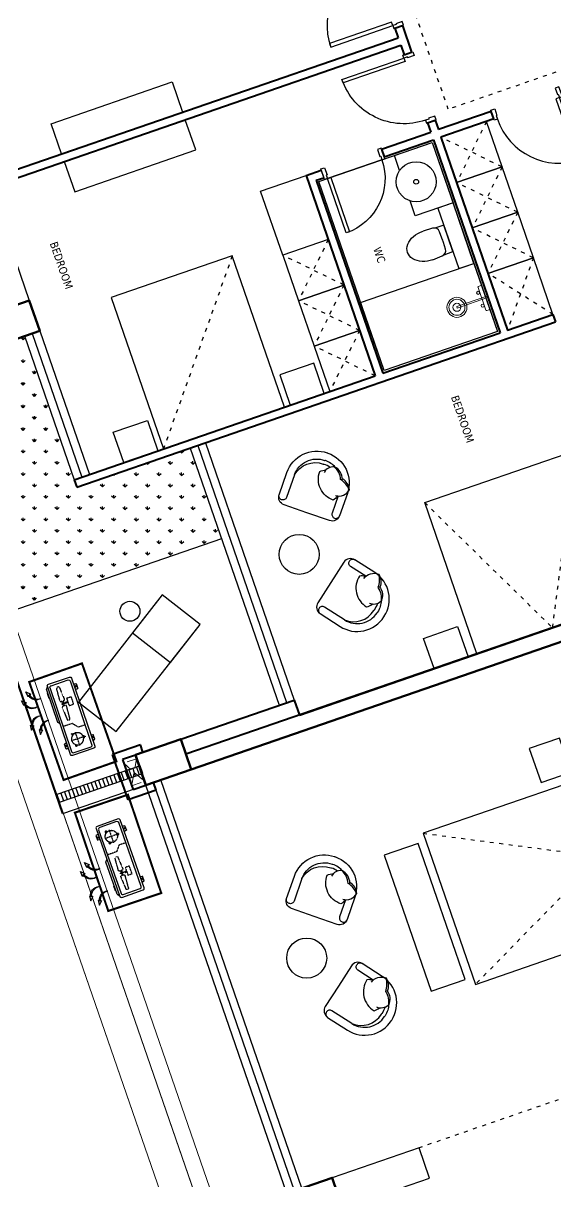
# Model space of a CAD drawing. Header units: millimetres. Extents: x -361681467 to 361175952, y -1292982 to 1550216.
# Drawn here: x -68012 to -61355, y 20331 to 34813 of the extents above; entities that cross this region are included whole.
import ezdxf

# ---------------------------------------------------------------- set-up
doc = ezdxf.new("R2010")
doc.units = ezdxf.units.MM
doc.header["$MEASUREMENT"] = 0
doc.linetypes.add('ACAD_ISO03W100', pattern=[30, 12, -18])
doc.linetypes.add('HIDDEN', pattern=[0.375, 0.25, -0.125])
for name, color, linetype, lineweight in [('00_duong_QH', 7, 'Continuous', 9), ('A-NoiThat', 39, 'Continuous', 13), ('AUDIT_I_220808132811-11', 7, 'Continuous', 9), ('KT-Kich thuoc', 159, 'Continuous', 18), ('KT-lomo nuoc', 3, 'HIDDEN', 5), ('KT-Net cat', 1, 'Continuous', 40), ('KT-Net cot vach', 2, 'Continuous', 50)]:
    doc.layers.add(name, color=color, linetype=linetype, lineweight=lineweight)
for name, color, linetype in [('1VinaPVC-Text', 9, 'Continuous'), ('A-_FURN----_E-_N', 251, 'Continuous'), ('A-_SANIEQPT_E-_N', 251, 'Continuous'), ('A-FURNITURE', 251, 'Continuous'), ('A-LANDSCAPE', 113, 'Continuous'), ('AC-EAD', 6, 'Continuous'), ('IDEA - dim', 251, 'Continuous'), ('Kaka - ph', 7, 'Continuous'), ('KT-Net manh', 139, 'Continuous'), ('KT-Noi that', 32, 'Continuous')]:
    doc.layers.add(name, color=color, linetype=linetype)
doc.styles.add('Tahoma', font='tahoma.ttf')

# ---------------------------------------------------------------- blocks, each defined once
blk = doc.blocks.new('OU DHCB')
at = {"ltscale": 10}
for p, q in [((-145597, -72628), (-145597, -73528)), ((-145297, -72608), (-145577, -72608)), ((-145568, -72656), (-145568, -73503)), ((-145324, -72636), (-145548, -72636)), ((-145302, -73503), (-145302, -72656)), ((-145277, -73528), (-145277, -72628)), ((-145252, -72667), (-145277, -72634)), ((-145252, -72667), (-145252, -73092)), ((-145252, -73092), (-145277, -73118)), ((-145577, -73548), (-145297, -73548)), ((-145548, -73523), (-145324, -73523))]:
    blk.add_line(p, q, dxfattribs=at)
at = {"linetype": 'HIDDEN', "ltscale": 1.5}
for p, q in [((-145414, -72691), (-145425, -72850)), ((-145392, -72679), (-145401, -72679)), ((-145367, -72850), (-145378, -72691)), ((-145414, -73101), (-145425, -72941)), ((-145412, -72928), (-145403, -72928)), ((-145403, -72928), (-145403, -72902)), ((-145403, -72902), (-145389, -72902)), ((-145389, -72928), (-145389, -72902)), ((-145389, -72928), (-145380, -72928)), ((-145367, -72941), (-145378, -73101)), ((-145505, -73371), (-145522, -73371)), ((-145514, -73362), (-145514, -73380)), ((-145511, -73371), (-145338, -73371)), ((-145424, -73458), (-145424, -73284)), ((-145372, -73298), (-145387, -73289)), ((-145384, -73301), (-145375, -73286)), ((-145387, -73453), (-145372, -73444)), ((-145384, -73441), (-145375, -73456))]:
    blk.add_line(p, q, dxfattribs=at)
for p, q in [((-145597, -72705), (-145627, -72711)), ((-145597, -72711), (-145627, -72711)), ((-145627, -72711), (-145627, -72774)), ((-145600, -72742), (-145627, -72742)), ((-145597, -72774), (-145627, -72774)), ((-145597, -72780), (-145627, -72774)), ((-145614, -72729), (-145614, -72756)), ((-145252, -72710), (-145247, -72711)), ((-145252, -72711), (-145247, -72711)), ((-145252, -72742), (-145246, -72742)), ((-145252, -72774), (-145247, -72774)), ((-145252, -72775), (-145247, -72774)), ((-145247, -72711), (-145247, -72774)), ((-145597, -73376), (-145627, -73382)), ((-145597, -73382), (-145627, -73382)), ((-145627, -73446), (-145627, -73382)), ((-145600, -73414), (-145627, -73414)), ((-145614, -73427), (-145614, -73400)), ((-145277, -73376), (-145247, -73382)), ((-145277, -73382), (-145247, -73382)), ((-145273, -73414), (-145246, -73414)), ((-145260, -73427), (-145260, -73400)), ((-145247, -73446), (-145247, -73382)), ((-145597, -73446), (-145627, -73446)), ((-145597, -73452), (-145627, -73446)), ((-145277, -73446), (-145247, -73446)), ((-145277, -73452), (-145247, -73446))]:
    blk.add_line(p, q)
for points in [[(-145514, -72845), (-145514, -72947), (-145460, -72947), (-145460, -72845)], [(-145438, -72893), (-145378, -72893), (-145378, -72899), (-145438, -72899)]]:
    blk.add_lwpolyline(points, close=True, dxfattribs=at)
for points in [[(-145460, -72902), (-145440, -72902), (-145440, -72889), (-145460, -72889)], [(-145412, -72864), (-145403, -72864), (-145403, -72890), (-145389, -72890), (-145389, -72864), (-145380, -72864)], [(-145568, -73236), (-145478, -73236), (-145422, -73168), (-145302, -73168)]]:
    blk.add_lwpolyline(points, dxfattribs=at)
for points in [[(-145499, -73386), (-145517, -73379, -0.677033), (-145517, -73363), (-145499, -73356)], [(-145401, -73299), (-145385, -73287, -0.677033), (-145371, -73295), (-145374, -73314)], [(-145374, -73428), (-145371, -73447, -0.677033), (-145385, -73455), (-145401, -73443)]]:
    blk.add_lwpolyline(points, format="xyb", dxfattribs=at)
for centre in [(-145614, -72742), (-145614, -73414), (-145260, -73414)]:
    blk.add_circle(centre, 6.4)
blk.add_circle((-145424, -73371), 75.8, dxfattribs=at)
at = {"ltscale": 10}
for centre, radius, start, end in [((-145577, -72628), 20, 90, 180), ((-145548, -72656), 20, 90, 180), ((-145324, -72658), 22.3, 5.8369, 90.896), ((-145297, -72628), 20, 0, 90), ((-145577, -73528), 20, 180, 270), ((-145548, -73503), 20, 180, 270), ((-145324, -73501), 22.3, 269.104, 354.1631), ((-145297, -73528), 20, 270, 0)]:
    blk.add_arc(centre, radius, start, end, dxfattribs=at)
at = {"linetype": 'HIDDEN', "ltscale": 1.5, "extrusion": (-3.70596e-18, -2.30289e-31, -1)}
for centre, start_param, end_param in [((-145401, -72692), 3.221423, 4.712389), ((-145392, -72692), 4.712389, 6.203355), ((-145412, -72851), 1.570796, 3.221423), ((-145412, -72940), 3.061763, 4.712389), ((-145380, -72851), -0.07983, 1.570796), ((-145380, -72940), 4.712389, 6.363015), ((-145401, -73100), 1.570796, 3.061763), ((-145392, -73100), 0.07983, 1.570796)]:
    blk.add_ellipse(centre, major_axis=(13.5, 0), ratio=0.942858, start_param=start_param, end_param=end_param, dxfattribs=at)
blk = doc.blocks.new('ki hieu qt')
at = {"layer": 'AC-EAD', "color": 7}
for points in [[(-276796163327.46399, 549769551681.08936), (-276796163446.06061, 549769551567.15027)], [(-276796163396.68091, 549769551574.91687), (-276796163446.06061, 549769551567.15027)], [(-276796163338.91742, 549769551517.02808), (-276796163364.60309, 549769551559.91077)], [(-276796163338.91742, 549769551517.02808), (-276796163327.46399, 549769551681.08936)], [(-276796163110.55872, 549769551464.18396), (-276796163229.15527, 549769551350.24487)], [(-276796163179.7757, 549769551358.0116), (-276796163229.15527, 549769551350.24487)], [(-276796163122.01202, 549769551300.1228), (-276796163147.69757, 549769551343.00525)], [(-276796163122.01202, 549769551300.1228), (-276796163110.55872, 549769551464.18396)], [(-276796163179.7757, 549769550597.07092), (-276796163229.15527, 549769550604.83765)], [(-276796163110.55872, 549769550490.89856), (-276796163229.15527, 549769550604.83765)], [(-276796163122.01202, 549769550654.95972), (-276796163147.69757, 549769550612.07727)], [(-276796163122.01202, 549769550654.95972), (-276796163110.55872, 549769550490.89856)], [(-276796163396.68091, 549769550380.16565), (-276796163446.06061, 549769550387.93225)], [(-276796163327.46399, 549769550273.99316), (-276796163446.06061, 549769550387.93225)], [(-276796163338.91742, 549769550438.05444), (-276796163364.60309, 549769550395.17175)], [(-276796163338.91742, 549769550438.05444), (-276796163327.46399, 549769550273.99316)]]:
    blk.add_lwpolyline(points, dxfattribs=at)
for centre, radius, start, end in [((-276796163644.43658, 549769551622.97937), 286.85271, 255.43444898, 347.307334455), ((-276796163679.50098, 549769551631.34888), 288.39512, 262.614727528, 348.709269443), ((-276796163427.53119, 549769551406.0741), 286.85271, 255.43444898, 347.307334455), ((-276796163462.59583, 549769551414.44348), 288.39512, 262.614727528, 348.709269443), ((-276796163644.43658, 549769550332.10315), 286.85271, 12.692958354, 104.566806371), ((-276796163679.50098, 549769550323.73364), 288.39512, 11.291477035, 97.385309421), ((-276796163427.53119, 549769550549.00842), 286.85271, 12.692958354, 104.566806371), ((-276796163462.59583, 549769550540.63904), 288.39512, 11.291477035, 97.385309421)]:
    blk.add_arc(centre, radius, start, end, dxfattribs=at)
blk = doc.blocks.new('DHCB.1')
at = {"xscale": -1, "rotation": 106.4733300107783}
blk.add_blockref('OU DHCB', (-194860, -237776), dxfattribs=at)
at = {"xscale": 0.4, "yscale": 0.4, "zscale": 0.4, "rotation": 286.4738024344239}
blk.add_blockref('ki hieu qt', (-179483459312, -168534274839), dxfattribs=at)
blk = doc.blocks.new('Louvre')
for p, q in [((-390, 976, 0), (-295, 1009, 0)), ((-374, 929, 0), (-279, 961, 0)), ((-357, 881, 0), (-263, 914, 0)), ((-341, 834, 0), (-246, 867, 0)), ((-325, 787, 0), (-230, 820, 0)), ((-308, 740, 0), (-214, 772, 0)), ((-292, 692, 0), (-197, 725, 0)), ((-276, 645, 0), (-181, 678, 0)), ((-260, 598, 0), (-165, 631, 0)), ((-243, 551, 0), (-148, 583, 0)), ((-227, 503, 0), (-132, 536, 0)), ((-211, 456, 0), (-116, 489, 0)), ((-194, 409, 0), (-99, 442, 0)), ((-178, 362, 0), (-83, 394, 0)), ((-162, 314, 0), (-67, 347, 0)), ((-145, 267, 0), (-50, 300, 0)), ((-129, 220, 0), (-34, 253, 0)), ((-113, 172, 0), (-18, 205, 0)), ((-96, 125, 0), (-1, 158, 0)), ((-80, 78, 0), (15, 111, 0)), ((-64, 31, 0), (31, 63, 0)), ((-47, -17, 0), (48, 16, 0))]:
    blk.add_line(p, q)
at = {"elevation": 0}
blk.add_lwpolyline([(48, 16), (-311, 1056), (-406, 1023), (-47, -17)], close=True, dxfattribs=at)
blk = doc.blocks.new('*U202')
at = {"layer": 'KT-lomo nuoc', "ltscale": 500}
for p, q in [((43, 297), (168, -24)), ((211, 273), (0, 0))]:
    blk.add_line(p, q, dxfattribs=at)
blk.add_lwpolyline([(43, 297), (211, 273), (168, -24), (0, 0)], close=True, dxfattribs=at)
blk = doc.blocks.new('CTN TN T39')
at = {"layer": 'KT-Net cat'}
for p, q in [((-56234, -1278, 0), (-56583, -1399, 0)), ((-56202, -1370, 0), (-56234, -1278, 0)), ((-56388, -1966, 0), (-56583, -1399, 0)), ((-56295, -1406, 0), (-56456, -1461, 0)), ((-56165, -1784, 0), (-56295, -1406, 0)), ((-56456, -1461, 0), (-56326, -1839, 0)), ((-56038, -1846, 0), (-56388, -1966, 0)), ((-56165, -1784, 0), (-56326, -1839, 0)), ((-56038, -1846, 0), (-56072, -1748, 0))]:
    blk.add_line(p, q, dxfattribs=at)
at = {"layer": 'KT-lomo nuoc', "linetype": 'HIDDEN', "xscale": -0.9999999999999997, "rotation": 10.8976534755902}
blk.add_blockref('*U202', (-56183, -1734, 0), dxfattribs=at)
blk = doc.blocks.new('SP3')
at = {"layer": 'IDEA - dim'}
for p, q in [((-9600, -5800), (-9600, -400)), ((-9500, -5800), (-9500, -400)), ((-9400, -5800), (-9400, -400))]:
    blk.add_line(p, q, dxfattribs=at)
for points in [[(-4920, -1533), (-4920, -1983), (-4520, -1983), (-4520, -1533)], [(-6520, -2100), (-6520, -4100), (-4520, -4100), (-4520, -2100)], [(-7070, -4000), (-6620, -4000), (-6620, -2200), (-7070, -2200)], [(-9000, -5800), (-9000, -6200), (-7850, -6200), (-7850, -5800)]]:
    blk.add_lwpolyline(points, close=True, dxfattribs=at)
at = {"layer": 'IDEA - dim', "extrusion": (-1.88133e-06, 1.80436e-06, 1), "elevation": 0}
for points in [[(-8145, -2639), (-8382, -2453, -0.414214), (-8399, -2314), (-8215, -2081, -0.414214), (-7661, -2015), (-7657, -2018), (-7653, -2021, -0.414214), (-7587, -2576), (-7770, -2809, -0.414214), (-7909, -2825), (-8145, -2639)], [(-8138, -2142, -0.414214), (-7722, -2093), (-7718, -2096)], [(-8138, -2142), (-8321, -2375, -0.414214), (-8390, -2383), (-8390, -2383, -0.414214), (-8399, -2314)], [(-8138, -2142, -0.372719), (-7752, -2132), (-7748, -2135)], [(-7685, -2198, 0.072384), (-7744, -2138), (-7748, -2135)], [(-7623, -2221, 0.130591), (-7714, -2099), (-7718, -2096)], [(-7716, -2565, -0.165541), (-7781, -2598, -0.425989), (-7824, -2204, -0.121523), (-7748, -2214, 7.115464)], [(-7591, -2393, 0.306663), (-7634, -2209, 0.30633), (-7776, -2234, -0.872847)], [(-7550, -2542, 0.14773), (-7611, -2386, 0.213343), (-7634, -2209, 0.178662)], [(-7738, -2552, 0.356772), (-7550, -2542, 0.249542), (-7587, -2382, -9.61688)], [(-7707, -2569), (-7848, -2748, 0.414214), (-7839, -2817), (-7839, -2817, 0.414214), (-7770, -2809)]]:
    blk.add_lwpolyline(points, format="xyb", dxfattribs=at)
at = {"layer": 'IDEA - dim', "extrusion": (-1.88133e-06, -1.80436e-06, 1), "elevation": 0}
for points in [[(-8145, -3561), (-8382, -3747, 0.414214), (-8399, -3886), (-8215, -4119, 0.414214), (-7661, -4185), (-7657, -4182), (-7653, -4179, 0.414214), (-7587, -3624), (-7770, -3391, 0.414214), (-7909, -3375), (-8145, -3561)], [(-7707, -3631), (-7848, -3452, -0.414214), (-7839, -3383), (-7839, -3383, -0.414214), (-7770, -3391)], [(-7716, -3635, 0.165541), (-7781, -3602, 0.425989), (-7824, -3996, 0.121523), (-7748, -3986, -7.115464)], [(-7738, -3648, -0.356772), (-7550, -3658, -0.249542), (-7587, -3818, 9.61688)], [(-7550, -3658, -0.14773), (-7611, -3814, -0.213343), (-7634, -3991, -0.178662)], [(-8138, -4058), (-8321, -3825, 0.414214), (-8390, -3817), (-8390, -3817, 0.414214), (-8399, -3886)], [(-7591, -3807, -0.306663), (-7634, -3991, -0.30633), (-7776, -3966, 0.872847)], [(-7685, -4002, -0.072384), (-7744, -4062), (-7748, -4065)], [(-7623, -3979, -0.130591), (-7714, -4101), (-7718, -4104)], [(-8138, -4058, 0.372719), (-7752, -4068), (-7748, -4065)], [(-8138, -4058, 0.414214), (-7722, -4107), (-7718, -4104)]]:
    blk.add_lwpolyline(points, format="xyb", dxfattribs=at)
at = {"layer": 'IDEA - dim', "extrusion": (-5.58641e-06, -8.02793e-07, 1)}
blk.add_circle((-8405, -3100, 0), 250, dxfattribs=at)
at = {"layer": 'KT-Net cat'}
for p, q in [((-600, -200), (-9000, -200)), ((-600, -400), (-9000, -400))]:
    blk.add_line(p, q, dxfattribs=at)
at = {"layer": 'KT-Net cot vach'}
for points in [[(-9600, 0), (-9600, -400), (-9000, -400), (-9000, 0)], [(-9600, -5800), (-9000, -5800), (-9000, -6200), (-9600, -6200)], [(-9600, -5800), (-9600, -6200), (-9000, -6200), (-9000, -5800)]]:
    blk.add_lwpolyline(points, close=True, dxfattribs=at)
at = {"layer": 'KT-Net manh', "linetype": 'ACAD_ISO03W100', "ltscale": 4}
blk.add_line((-5650, -5800), (-7850, -5800, 0), dxfattribs=at)
blk.add_lwpolyline([(-6520, -2100), (-4520, -3100), (-6520, -4100)], dxfattribs=at)
blk = doc.blocks.new('d900n')
for points in [[(20, -50), (20, -40), (65, -40), (65, 0), (-65, 0), (-65, -50)], [(885, -40), (65, -40), (65, -85), (885, -85)], [(20, -850), (20, -860), (65, -860), (65, -900), (-65, -900), (-65, -850)]]:
    blk.add_lwpolyline(points, close=True)
blk.add_arc((65, -40), 820, 270, 0)
blk = doc.blocks.new('d800')
blk.add_line((760, 70), (40, 70))
for points in [[(40, 790), (40, 70), (85, 70), (85, 790)], [(50, 25), (40, 25), (40, 70), (0, 70), (0, -70), (50, -70)], [(750, 25), (760, 25), (760, 70), (800, 70), (800, -70), (750, -70)]]:
    blk.add_lwpolyline(points, close=True)
blk.add_arc((40, 70), 720, 0, 90)
blk = doc.blocks.new('A$C2A980E36')
at = {"ltscale": 0.5}
blk.add_lwpolyline([(-10, 0), (10, 0), (10, 400), (-10, 400)], close=True, dxfattribs=at)
blk.add_lwpolyline([(160, 60), (160, 30, -0.414214), (150, 20), (-150, 20, -0.414214), (-160, 30), (-160, 60, -0.414214), (-150, 70), (150, 70, -0.414214)], format="xyb", close=True, dxfattribs=at)
for centre, radius in [((0, 400), 125), ((0, 400), 100), ((0, 400), 50), ((-85, 90), 20), ((85, 90), 20)]:
    blk.add_circle(centre, radius, dxfattribs=at)
blk = doc.blocks.new('220126_HDN_HBA typical plan$0$210902_YS plan 330pm ver13$0$TOTO-WC-CW822J')
at = {"color": 0}
blk.add_lwpolyline([(-177, -119), (-175, 0), (175, 0), (177, -119)], dxfattribs=at)
blk.add_lwpolyline([(-190, -270), (-183, -145, -0.39087), (-115, -78), (-28, -76, -0.013886), (28, -76), (115, -78, -0.39087), (183, -145), (190, -270)], format="xyb", dxfattribs=at)
blk.add_ellipse((0, -270), major_axis=(0, -270), ratio=0.703704, start_param=4.712389, end_param=7.853982, dxfattribs=at)
blk = doc.blocks.new('SP4')
at = {"layer": 'A-LANDSCAPE'}
h = blk.add_hatch(dxfattribs=at)
h.set_pattern_fill('GRASS', color=256, scale=200, angle=-19.0471)
h.set_pattern_definition([(70.95286, (54586.44, -45600.43), (-87.5263, 179.83088), [37.5, -245.3427]), (25.95286, (54586.44, -45600.43), (-87.5263, 179.8309), [37.5, -162.5]), (115.95286, (54586.44, -45600.43), (-179.8309, -87.5263), [37.5, -162.5])])
h.paths.add_polyline_path([(1900, 2600), (1900, 3800), (400, 3800), (400, 3900), (400, 5800), (0, 5800), (-900, 5800), (-900, 2600)])
at = {"layer": 'A-FURNITURE', "elevation": 1}
for points in [[(1296, 1675), (970, 2179), (-457, 1255), (-131, 752)], [(1296, 1675), (970, 2179), (466, 1853), (792, 1349)]]:
    blk.add_lwpolyline(points, close=True, dxfattribs=at)
at = {"layer": 'A-FURNITURE'}
blk.add_circle((521, 2118, 1), 125, dxfattribs=at)
at = {"layer": 'IDEA - dim'}
for p, q in [((600, 7700), (600, 6200)), ((4580, 6550), (4580, 6450)), ((400, 5800), (400, 3900)), ((500, 5800), (500, 3900)), ((600, 5800), (600, 3900)), ((1900, 3800), (1900, 400)), ((2000, 3800), (2000, 400)), ((2100, 3800), (2100, 400))]:
    blk.add_line(p, q, dxfattribs=at)
for points in [[(0, 0), (-1100, 0), (-1100, 11600)], [(5505, 6225), (5505, 6425), (6005, 6425), (6005, 5625), (5505, 5625), (5505, 5825)], [(1900, 2600), (-900, 2600), (-900, 5800), (0, 5800)]]:
    blk.add_lwpolyline(points, dxfattribs=at)
for points in [[(3180, 8200), (3180, 7800), (1580, 7800), (1580, 8200)], [(3180, 7300), (3180, 7700), (1580, 7700), (1580, 7300)], [(4380, 6550), (4380, 5700), (3780, 5700), (3780, 6550)], [(6005, 6425), (6005, 3925), (4505, 3925), (4505, 6425)], [(6730, 6450), (6130, 6450), (6130, 5850), (6730, 5850)], [(3180, 3900), (3180, 5900), (1580, 5900), (1580, 3900)], [(6730, 5850), (6130, 5850), (6130, 5250), (6730, 5250)], [(4380, 5700), (3780, 5700), (3780, 5100), (4380, 5100)], [(6005, 4825), (6005, 5625), (5805, 5625), (5805, 4825)], [(6730, 5250), (6130, 5250), (6130, 4650), (6730, 4650)], [(4380, 5100), (3780, 5100), (3780, 4500), (4380, 4500)], [(6005, 4825), (6005, 3925), (4505, 3925), (4505, 4825)], [(6730, 4650), (6130, 4650), (6130, 3900), (6730, 3900)], [(4380, 4500), (3780, 4500), (3780, 3900), (4380, 3900)], [(1055, 4300), (1505, 4300), (1505, 3900), (1055, 3900)], [(3705, 4300), (3255, 4300), (3255, 3900), (3705, 3900)], [(4447, 2200), (6447, 2200), (6447, 200), (4447, 200)], [(3880, 600), (4330, 600), (4330, 200), (3880, 200)]]:
    blk.add_lwpolyline(points, close=True, dxfattribs=at)
at = {"layer": 'IDEA - dim', "extrusion": (-1.88133e-06, 1.80436e-06, 1), "elevation": 0}
for points in [[(3013, 2561), (2776, 2747, -0.414214), (2760, 2886), (2943, 3119, -0.414214), (3498, 3185), (3502, 3182), (3506, 3179, -0.414214), (3572, 2624), (3388, 2391, -0.414214), (3250, 2375), (3013, 2561)], [(3021, 3058), (2837, 2825, -0.414214), (2768, 2817), (2768, 2817, -0.414214), (2760, 2886)], [(3021, 3058, -0.414214), (3437, 3107), (3441, 3104)], [(3021, 3058, -0.372719), (3406, 3068), (3410, 3065)], [(3474, 3002, 0.072384), (3414, 3062), (3410, 3065)], [(3536, 2979, 0.130591), (3445, 3101), (3441, 3104)], [(3442, 2635, -0.165541), (3378, 2602, -0.425989), (3335, 2996, -0.121523), (3411, 2986, 7.115464)], [(3568, 2807, 0.306663), (3525, 2991, 0.30633), (3383, 2966, -0.872847)], [(3609, 2658, 0.14773), (3548, 2814, 0.213343), (3525, 2991, 0.178662)], [(3421, 2648, 0.356772), (3609, 2658, 0.249542), (3572, 2818, -9.61688)], [(3451, 2631), (3311, 2452, 0.414214), (3319, 2383), (3319, 2383, 0.414214), (3388, 2391)]]:
    blk.add_lwpolyline(points, format="xyb", dxfattribs=at)
at = {"layer": 'IDEA - dim', "extrusion": (-1.88133e-06, -1.80436e-06, 1), "elevation": 0}
for points in [[(3013, 1639), (2776, 1453, 0.414214), (2760, 1314), (2943, 1081, 0.414214), (3498, 1015), (3502, 1018), (3506, 1021, 0.414214), (3572, 1576), (3388, 1809, 0.414214), (3250, 1825), (3013, 1639)], [(3451, 1569), (3311, 1748, -0.414214), (3319, 1817), (3319, 1817, -0.414214), (3388, 1809)], [(3442, 1565, 0.165541), (3378, 1598, 0.425989), (3335, 1204, 0.121523), (3411, 1214, -7.115464)], [(3421, 1552, -0.356772), (3609, 1542, -0.249542), (3572, 1382, 9.61688)], [(3609, 1542, -0.14773), (3548, 1386, -0.213343), (3525, 1209, -0.178662)], [(3021, 1142), (2837, 1375, 0.414214), (2768, 1383), (2768, 1383, 0.414214), (2760, 1314)], [(3568, 1393, -0.306663), (3525, 1209, -0.30633), (3383, 1234, 0.872847)], [(3474, 1198, -0.072384), (3414, 1138), (3410, 1135)], [(3536, 1221, -0.130591), (3445, 1099), (3441, 1096)], [(3021, 1142, 0.372719), (3406, 1132), (3410, 1135)], [(3021, 1142, 0.414214), (3437, 1093), (3441, 1096)]]:
    blk.add_lwpolyline(points, format="xyb", dxfattribs=at)
at = {"layer": 'IDEA - dim'}
for radius in [250, 30]:
    blk.add_circle((5655, 6025), radius, dxfattribs=at)
at = {"layer": 'IDEA - dim', "extrusion": (-5.58641e-06, -8.02793e-07, 1)}
blk.add_circle((2753, 2100, 0), 250, dxfattribs=at)
at = {"layer": 'KT-Net cat'}
for p, q in [((6030, 7925), (6030, 7800)), ((6030, 7925), (6130, 7925)), ((6130, 7925), (6130, 7575)), ((400, 7800), (6030, 7800)), ((400, 7700), (6030, 7700)), ((6030, 7700), (6030, 7575)), ((6030, 7575), (6130, 7575)), ((6030, 6675), (6030, 6550)), ((6030, 6675), (6130, 6675)), ((6130, 6675), (6130, 6550)), ((4380, 6550), (4380, 3900)), ((4380, 6550), (4580, 6550)), ((5380, 6550), (6030, 6550)), ((5380, 6550), (5380, 6450)), ((6830, 6550), (6130, 6550)), ((6830, 6450), (6830, 6550)), ((4480, 6450), (4480, 3900)), ((4480, 6450), (4580, 6450)), ((5380, 6450), (6030, 6450)), ((6030, 6450), (6030, 3900)), ((6130, 6450), (6130, 3900)), ((6830, 6450), (6130, 6450)), ((400, 3900), (4380, 3900)), ((400, 3900), (400, 3800)), ((400, 3800), (6730, 3800)), ((4480, 3900), (6030, 3900)), ((6130, 3900), (6730, 3900)), ((6730, 3900), (6730, 3800)), ((600, 400), (2100, 400)), ((2100, 400), (2100, 200)), ((2100, 200), (7830, 200)), ((600, 0), (9000, 0))]:
    blk.add_line(p, q, dxfattribs=at)
at = {"layer": 'KT-Net cot vach'}
for points in [[(0, 6200), (0, 5800), (600, 5800), (600, 6200)], [(0, 400), (0, 0), (600, 0), (600, 400)]]:
    blk.add_lwpolyline(points, close=True, dxfattribs=at)
at = {"layer": 'KT-Net manh', "linetype": 'ACAD_ISO03W100', "ltscale": 4}
for p, q in [((6730, 6450), (6130, 5850)), ((6730, 5850), (6130, 6450)), ((6730, 5850), (6130, 5250)), ((6730, 5250), (6130, 5850)), ((4380, 5700), (3780, 5100)), ((4380, 5100), (3780, 5700)), ((6730, 5250), (6130, 4650)), ((6730, 4650), (6130, 5250)), ((4380, 5100), (3780, 4500)), ((4380, 4500), (3780, 5100)), ((6730, 4650), (6130, 3900)), ((6730, 3900), (6130, 4650)), ((4380, 4500), (3780, 3900)), ((4380, 3900), (3780, 4500))]:
    blk.add_line(p, q, dxfattribs=at)
blk.add_lwpolyline([(8230, 8750), (8230, 6750), (6330, 6750), (6330, 8750)], close=True, dxfattribs=at)
for points in [[(3180, 5900), (1580, 3900)], [(4447, 2200), (5447, 200), (6447, 2200)]]:
    blk.add_lwpolyline(points, dxfattribs=at)
at = {"layer": 'A-_FURN----_E-_N', "linetype": 'Continuous', "extrusion": (0, 0, -1), "zscale": -1, "rotation": 180.0000000126879}
blk.add_blockref('d800', (-4580, 6495), dxfattribs=at)
at = {"layer": 'A-_SANIEQPT_E-_N', "extrusion": (0, 0, -1), "zscale": -1, "rotation": 89.99999503437718}
blk.add_blockref('220126_HDN_HBA typical plan$0$210902_YS plan 330pm ver13$0$TOTO-WC-CW822J', (-5805, 5225), dxfattribs=at)
at = {"layer": 'A-NoiThat', "extrusion": (0, 0, -1), "xscale": -0.9999999999999992, "zscale": -0.9999999999999992, "rotation": 269.9999950343814}
blk.add_blockref('A$C2A980E36', (-6025, 4375), dxfattribs=at)
at = {"layer": 'IDEA - dim', "extrusion": (0, 0, -1)}
for p, xscale, zscale, rotation in [((-6080, 7925), -1.000000000000002, -1.000000000000002, 179.999995034404), ((-7730, 6500), -0.9999999999999998, -0.9999999999999998, 89.99999503438985)]:
    blk.add_blockref('d900n', p, dxfattribs=dict(at, xscale=xscale, zscale=zscale, rotation=rotation))
at = {"layer": 'IDEA - dim', "extrusion": (0, 0, -1), "zscale": -1, "rotation": 1.269405809470439e-08}
blk.add_blockref('d900n', (-6080, 7575), dxfattribs=at)
at = {"layer": '1VinaPVC-Text', "style": 'Tahoma', "text_generation_flag": 6}
for s, p in [('BEDROOM', (1073, 6792)), ('WC', (4872, 5409)), ('BEDROOM', (5186, 3340))]:
    blk.add_text(s, height=100, rotation=90, dxfattribs=at).set_placement(p)

msp = doc.modelspace()

# ---------------------------------------------------------------- linework, layer by layer
at = {"layer": '00_duong_QH', "color": 251, "extrusion": (7.52316e-37, 3.29453e-06, 1), "elevation": -0.7}
for points in [[(-73995.4, 47058.4), (-74402.9, 48238.6), (-74743.3, 49264.2, -0.5721349), (-70356.3, 55577), (-70356.3, 55577), (-55283.7, 51221.9, -0.260044), (-52353, 48619), (-48213, 36692.5), (-46490.6, 31673.7, -0.0851587), (-46189.3, 29842.7), (-46199.4, 28170.4), (-43263.5, 28170.4, -0.4853325), (-42963.5, 28570.4), (-14846.4, 28570.4, -0.3325648), (-9646.5, 23917.1), (-8080.4, 16402), (-8041.4, 16200.2), (-7198.6, 12371.4, -0.4743644), (-12357.6, 6070.4), (-45142.5, 6070.4), (-57495, 6070.4, -0.3210444), (-62697.4, 9785.7), (-71022.3, 33863.9, 0.4109427), (-71669.2, 34182.9)], [(-74274, 48517.7), (-74557.5, 49338.9, -0.5685039), (-70391.7, 55379.1), (-55333, 51027.9, -0.2604471), (-52542.1, 48553.7), (-48414.3, 36622.8), (-46679.6, 31608.3, -0.0851587), (-46389.3, 29843.9), (-46399.4, 28170.4)], [(-7605.7, 12428.3, -0.4622607), (-12359, 6670.4), (-57540.4, 6680.2, -0.3200303), (-62128.4, 9976.3), (-70455.2, 34060, 0.4141945), (-71870.6, 34748.2, 0.4141945)], [(-7408.8, 12463.3, -0.4623502), (-12357.6, 6470.4), (-57540.8, 6480.2, -0.3200236), (-62317.6, 9911.4), (-70644.2, 33994.6, 0.4141945), (-71805.3, 34559.2)]]:
    msp.add_lwpolyline(points, format="xyb", dxfattribs=at)
at = {"layer": 'AUDIT_I_220808132811-11', "elevation": 0}
for points in [[(-75583.8, 45106.9), (-77998.7, 52101.6, 0.3643585), (-82706.7, 54156.4), (-111642.4, 44174.2, 0.4519048), (-113858.8, 38521.1), (-105745.6, 24907.3, 0.3106789), (-99582.6, 22936), (-77059.8, 30727.4, 0.2299221), (-76774.9, 31142.1), (-76554, 32158.8, -0.27899), (-76095.2, 32660.4), (-71674.8, 34181, -0.4143404), (-71022.3, 33863.9), (-62693, 9773.2, 0.3197537), (-57495, 6070.4), (-12357.6, 6070.4, 0.4808686), (-7217, 12501.3), (-7825.7, 15196.4), (-7870.9, 15396.9), (-9646.4, 23916.5)], [(-77235.6, 31089.8, 0.2042795), (-77169.3, 31210.9), (-76945.5, 32240.8, -0.2754116), (-76217.7, 33041.3), (-71805.3, 34559.2, -0.4141945), (-70644.2, 33994.6), (-62315, 9903.9, 0.3197537), (-57495, 6470.4), (-12357.6, 6470.4, 0.3653099), (-7391.6, 10781.1)]]:
    msp.add_lwpolyline(points, format="xyb", dxfattribs=at)
at = {"layer": 'KT-Noi that', "extrusion": (0.000462014, 0.00016245, 1), "const_width": 26, "elevation": -26.7}
msp.add_lwpolyline([(-67506.9, 25353.8), (-66846.6, 25586.1), (-67277.2, 26810.7), (-67936.7, 26578.7), (-67506.9, 25353.8)], dxfattribs=at)
at = {"layer": 'KT-Noi that', "extrusion": (0.000463828, 0.000157195, 1), "const_width": 26, "elevation": -27}
msp.add_lwpolyline([(-67365.9, 24945.2), (-66702.9, 25169.9), (-66286.2, 23940.5), (-66948.4, 23716.1), (-67365.9, 24945.2)], dxfattribs=at)

# ---------------------------------------------------------------- block references
at = {"layer": 'Kaka - ph', "rotation": 19.04713796592207}
msp.add_blockref('SP3', (-57535.5, 28800.8, 0), dxfattribs=at)
at = {"layer": 'KT-Kich thuoc', "color": 2}
msp.add_blockref('CTN TN T39', (-10313, 27070.4, 0), dxfattribs=at)
at = {"layer": 'KT-Net manh', "rotation": 270.011002488254}
msp.add_blockref('Louvre', (-67572.3, 25124, -0.2), dxfattribs=at)
at = {"layer": 'KT-Noi that', "extrusion": (0.000463828, 0.000157195, 1), "rotation": 272.2465014185304}
msp.add_blockref('DHCB.1', (16621.2, -136704.3, -27), dxfattribs=at)
at = {"layer": 'KT-Noi that', "extrusion": (0.000462014, 0.00016245, 1), "xscale": -1, "rotation": 305.8477702489953}
msp.add_blockref('DHCB.1', (-101140.2, 204387.9, -26.7), dxfattribs=at)

# ---------------------------------------------------------------- next in the draw order: block references
at = {"layer": 'Kaka - ph', "rotation": 19.04713796592207}
msp.add_blockref('SP4', (-66479.4, 25289.8, 0), dxfattribs=at)

doc.saveas('drawing.dxf')
